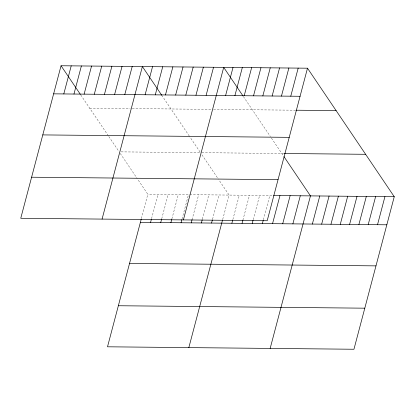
<?xml version="1.0" encoding="UTF-8"?>
<svg xmlns="http://www.w3.org/2000/svg" width="415" height="415" viewBox="0 0 415 415"><rect width="100%" height="100%" fill="white"/><g stroke="black" fill="none" stroke-linecap="round" stroke-linejoin="round"><path stroke-width="0.31" stroke-dasharray="2.08 1.56" d="M141.375 218.606L147.807 194.267L137.432 178.896M151.542 218.71L157.975 194.37M161.71 218.809L168.142 194.469M171.872 218.913L178.305 194.573M182.04 219.011L188.472 194.671L147.807 194.267M192.041 219.737L198.635 194.775M202.37 219.213L208.802 194.874M212.537 219.317L218.97 194.972M222.705 219.416L229.132 195.076L219.115 180.229M232.867 219.519L239.299 195.175M242.868 220.241L249.467 195.278M253.202 219.722L259.629 195.377M263.364 219.82L269.797 195.481M89.681 108.159L130.346 108.564M132.25 108.585L211.671 109.373M213.575 109.394L295.781 110.208M121.087 151.874L200.502 152.663L189.78 136.774M201.773 152.679L283.694 153.493M189.743 194.682L272.971 195.512M243.387 96.524L270.435 136.592M271.441 138.081L283.263 155.594M161.705 95.185L189.442 136.281M201.934 154.785L218.399 179.171M80.733 94.905L108.118 135.472M108.787 136.462L118.846 151.361M120.251 153.446L137.075 178.362"/><path stroke-width="0.62" d="M61.052 65.752L20.75 218.285L267.193 220.733L307.494 68.2L61.052 65.752L80.375 94.376M63.796 93.935L71.219 65.85M73.963 94.039L81.382 65.954M84.126 94.138L91.549 66.052M94.293 94.241L101.717 66.156M104.461 94.34L111.879 66.255M114.623 94.444L122.046 66.359M124.791 94.542L132.214 66.457M102.074 219.094L142.376 66.556L161.705 95.185M145.12 94.745L152.544 66.659M155.288 94.848L162.706 66.758M165.455 94.947L172.873 66.862M141.214 219.234L107.506 346.8L353.948 349.248L394.25 196.715L307.494 68.2M175.618 95.045L183.041 66.96M150.552 222.456L151.376 219.333M185.785 95.149L193.203 67.064M160.719 222.554L161.544 219.436M195.953 95.248L203.371 67.163M170.887 222.658L171.711 219.535M206.115 95.351L213.538 67.266M181.049 222.756L181.874 219.639M183.399 219.898L223.701 67.365L243.029 95.995M191.216 222.86L192.041 219.737M225.594 95.543L233.012 67.458M234.9 95.637L242.324 67.552M201.384 222.959L202.209 219.841M244.212 95.73L251.635 67.645M211.546 223.063L212.371 219.94M253.524 95.824L260.942 67.733M188.835 347.609L222.539 220.043M262.83 95.912L270.253 67.827M231.881 223.265L232.706 220.142M272.141 96.005L279.565 67.92M242.044 223.363L242.868 220.241M281.453 96.098L288.871 68.013M252.211 223.462L253.036 220.344M290.765 96.192L298.183 68.107M262.379 223.566L263.203 220.443M272.541 223.664L279.964 195.579M282.708 223.768L290.127 195.683M292.876 223.867L300.294 195.781M270.16 348.418L310.462 195.885L283.979 156.652M312.35 224.064L319.768 195.973M321.661 224.152L329.079 196.067M330.968 224.245L338.391 196.16M340.279 224.339L347.697 196.254M349.591 224.432L357.009 196.347M358.897 224.525L366.321 196.44M368.209 224.619L375.632 196.528M377.52 224.707L384.938 196.622M53.628 93.837L300.071 96.285M296.398 110.214L336.124 110.608M42.781 134.906L289.224 137.349M284.311 153.498L365.62 154.302M31.602 177.215L278.04 179.664M273.61 195.517L394.25 196.715M140.389 222.352L386.832 224.8M129.537 263.421L375.98 265.87M118.358 305.736L364.801 308.184"/></g></svg>
